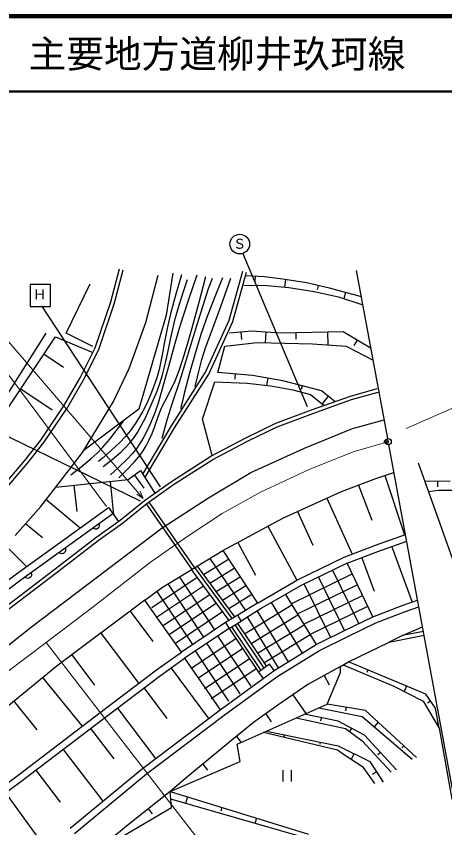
# Model space of a CAD drawing. Units: millimetres, scale not verified. Extents: x 40000 to 680000, y 20000 to 380000.
# Drawn here: x 215092 to 271969, y 272356 to 380000 of the extents above; entities that cross this region are included whole.
import ezdxf
from ezdxf.enums import TextEntityAlignment as Align

# ---------------------------------------------------------------- set-up
doc = ezdxf.new("R2010")
doc.units = ezdxf.units.MM
doc.header["$LTSCALE"] = 1000
doc.header["$PDMODE"] = 32
doc.header["$PDSIZE"] = 500
doc.linetypes.add('CHAIN', pattern=[18.5, 12, -1.5, 3.5, -1.5])
for name, color, linetype, lineweight in [('M-BGD', 7, 'Continuous', 25), ('M-BMK', 2, 'CHAIN', 13), ('M-BMK-OTRS', 5, 'Continuous', 25), ('M-BMK-SRVR', 3, 'Continuous', 25), ('M-STR-HTXT', 7, 'Continuous', 13), ('M-STR-STRC', 7, 'Continuous', 25), ('M-TTL', 2, 'Continuous', 140), ('M-TTL-LINE', 7, 'Continuous', 50)]:
    doc.layers.add(name, color=color, linetype=linetype, lineweight=lineweight)
doc.layers.add('M-OTRS', color=6, linetype='Continuous')
doc.layers.add('M-TTL-TXT', color=7, linetype='Continuous')
doc.styles.add('ＭＳ ゴシック', font='')
doc.styles.get('ＭＳ ゴシック').set_extended_font_data('MS Gothic')

msp = doc.modelspace()

# ---------------------------------------------------------------- linework, layer by layer
at = {"layer": 'M-BGD'}
for p, q in [((227661, 342127), (228813, 346475)), ((228140, 341983), (229296, 346347)), ((232305, 339385), (233912, 345636)), ((235877, 345934), (234984, 340338)), ((243352, 339682), (245176, 346173)), ((243823, 339509), (245657, 346037)), ((248054, 345437), (245531, 345587)), ((221715, 337975), (224907, 344494)), ((246792, 345512), (246750, 344795)), ((250460, 345133), (248054, 345437)), ((253638, 344619), (250460, 345133)), ((250846, 345028), (250705, 344065)), ((256652, 343918), (253638, 344619)), ((245296, 344339), (248381, 344292)), ((248381, 344292), (251255, 344012)), ((251255, 344012), (254643, 343498)), ((254643, 343498), (257867, 342773)), ((255145, 344269), (255028, 343765)), ((260919, 342766), (256652, 343918)), ((257867, 342773), (261113, 341716)), ((258785, 343342), (258570, 342544)), ((225588, 336009), (227661, 342127)), ((226051, 335816), (228140, 341983)), ((234984, 340338), (231352, 327894)), ((230102, 333253), (232305, 339385)), ((240218, 332806), (243352, 339682)), ((240640, 332538), (243823, 339509)), ((246351, 338215), (243412, 337944)), ((244882, 338080), (244970, 337123)), ((250102, 337983), (246351, 338215)), ((248227, 338099), (248139, 336685)), ((258494, 338138), (250102, 337983)), ((252200, 338022), (252216, 337168)), ((256396, 338099), (256427, 336413)), ((262189, 335906), (258494, 338138)), ((209020, 322174), (219083, 337965)), ((211106, 323705), (220320, 337477)), ((220320, 337477), (225271, 335375)), ((225267, 336177), (221715, 337975)), ((260341, 337022), (259918, 336320)), ((223592, 332017), (225588, 336009)), ((241865, 332762), (242793, 336243)), ((242793, 336243), (247086, 336707)), ((247086, 336707), (254434, 336552)), ((254434, 336552), (258881, 336243)), ((258881, 336243), (262469, 334388)), ((218785, 335182), (221362, 333457)), ((224032, 331779), (226051, 335816)), ((228018, 328906), (230102, 333253)), ((235689, 325655), (240218, 332806)), ((246467, 332337), (241865, 332762)), ((221427, 328301), (223592, 332017)), ((221851, 328035), (224032, 331779)), ((236115, 325393), (240640, 332538)), ((244166, 332550), (244102, 331855)), ((250489, 331641), (246467, 332337)), ((248478, 331989), (248315, 331045)), ((255594, 330326), (250489, 331641)), ((215713, 330591), (219868, 327811)), ((239816, 326536), (241440, 331486)), ((241440, 331486), (245733, 331332)), ((245733, 331332), (248865, 330983)), ((248865, 330983), (251804, 330442)), ((253041, 330983), (252916, 330497)), ((259458, 329622), (263012, 330624)), ((251804, 330442), (254163, 329823)), ((254163, 329823), (255973, 328381)), ((254292, 327782), (259458, 329622)), ((257392, 328886), (255594, 330326)), ((256493, 329606), (255692, 328605)), ((259610, 329146), (263148, 330143)), ((223910, 322119), (228018, 328906)), ((254464, 327312), (259610, 329146)), ((218353, 323772), (221427, 328301)), ((218758, 323477), (221851, 328035)), ((231352, 327894), (224111, 322451)), ((249538, 326003), (254292, 327782)), ((249736, 325543), (254464, 327312)), ((241102, 321725), (239816, 326536)), ((259716, 325305), (263934, 326477)), ((231878, 319252), (235689, 325655)), ((232179, 318781), (236115, 325393)), ((245554, 324060), (249538, 326003)), ((245780, 323614), (249736, 325543)), ((253335, 322715), (259716, 325305)), ((240930, 321634), (245554, 324060)), ((216253, 321090), (218353, 323772)), ((216641, 320774), (218758, 323477)), ((241180, 321201), (245780, 323614)), ((220359, 317556), (223910, 322119)), ((246225, 319479), (253335, 322715)), ((213282, 317576), (216253, 321090)), ((235691, 318304), (240930, 321634)), ((235970, 317889), (241180, 321201)), ((213624, 317206), (216641, 320774)), ((229965, 318555), (231573, 319729)), ((231573, 319729), (233487, 316736)), ((230769, 319142), (232031, 317413)), ((240619, 316106), (246225, 319479)), ((258240, 316948), (262803, 318677)), ((262803, 318677), (265228, 319485)), ((264016, 319081), (266637, 311216)), ((218359, 314948), (220359, 317556)), ((220359, 317556), (229965, 318555)), ((222760, 317806), (223123, 314317)), ((227563, 318306), (228024, 313875)), ((232113, 315758), (235691, 318304)), ((232415, 315360), (235970, 317889)), ((260521, 317812), (262278, 313174)), ((269306, 318349), (272677, 318388)), ((270992, 318368), (271001, 317594)), ((250496, 313422), (258240, 316948)), ((271134, 317096), (269815, 316913)), ((275800, 317096), (271134, 317096)), ((219011, 315947), (223563, 312134)), ((228875, 313148), (232113, 315758)), ((232678, 315535), (238741, 306829)), ((234466, 312141), (240619, 316106)), ((256304, 316067), (259674, 308666)), ((214969, 311123), (218359, 314948)), ((215134, 306034), (227318, 314851)), ((227318, 314851), (228660, 312996)), ((229176, 312749), (232415, 315360)), ((232350, 315307), (238400, 306619)), ((215724, 305227), (227904, 314041)), ((242493, 309127), (250496, 313422)), ((252432, 314304), (254455, 309862)), ((216316, 312731), (218561, 310850)), ((225664, 310879), (228875, 313148)), ((225961, 310477), (229176, 312749)), ((248495, 312348), (252329, 305206)), ((217123, 299023), (234466, 312141)), ((262777, 309843), (266751, 311256)), ((220822, 307151), (225664, 310879)), ((221126, 306754), (225961, 310477)), ((244494, 310201), (246830, 305848)), ((263088, 308999), (266917, 310360)), ((213653, 309785), (216478, 307007)), ((234389, 304163), (242493, 309127)), ((242493, 309127), (247129, 302159)), ((258608, 308262), (262777, 309843)), ((259001, 307452), (263088, 308999)), ((264938, 309633), (267636, 302291)), ((239963, 305939), (243266, 307966)), ((240787, 308081), (245536, 301181)), ((252420, 305258), (258608, 308262)), ((260980, 308179), (262605, 303755)), ((216324, 303709), (220822, 307151)), ((243769, 300112), (238787, 306857)), ((244115, 300317), (239130, 307066)), ((240794, 304813), (244039, 306804)), ((259001, 307452), (252841, 304462)), ((262440, 300335), (259001, 307452)), ((209347, 301768), (215134, 306034)), ((216627, 303311), (221126, 306754)), ((243336, 299856), (238359, 306595)), ((251587, 302074), (259666, 306018)), ((257089, 306519), (260556, 299415)), ((209957, 300976), (215724, 305227)), ((233074, 301575), (239095, 305599)), ((235215, 304715), (239952, 297628)), ((236741, 305603), (241417, 298608)), ((241625, 303688), (244811, 305643)), ((247129, 302159), (252420, 305258)), ((253321, 304680), (256788, 297576)), ((255205, 305599), (258672, 298496)), ((209176, 298299), (216324, 303709)), ((232146, 302548), (234389, 304163)), ((233765, 303713), (238486, 296649)), ((233863, 300394), (239940, 304455)), ((242456, 302563), (245584, 304482)), ((252841, 304462), (247727, 301531)), ((252416, 300720), (260360, 304597)), ((209476, 297899), (216627, 303311)), ((232146, 302548), (220522, 293833)), ((237021, 295670), (232146, 302548)), ((234653, 299213), (240785, 303311)), ((243288, 301437), (246356, 303320)), ((250830, 303309), (254904, 296656)), ((253245, 299365), (261053, 303176)), ((266317, 301834), (268361, 302564)), ((235442, 298032), (241630, 302167)), ((247129, 302159), (244497, 300544)), ((247727, 301531), (244966, 299753)), ((245391, 298086), (251673, 301933)), ((248934, 302223), (253041, 295516)), ((254075, 298011), (261747, 301756)), ((262440, 300335), (266317, 301834)), ((266631, 300990), (268527, 301667)), ((230209, 301095), (233228, 297068)), ((236231, 296851), (242474, 301023)), ((244497, 300544), (242882, 299587)), ((244966, 299753), (244497, 300544)), ((246253, 296800), (252481, 300614)), ((247060, 301101), (251179, 294375)), ((258642, 298511), (262440, 300335)), ((262830, 299524), (266631, 300990)), ((242882, 299587), (237021, 295670)), ((242882, 299587), (243351, 298796)), ((243351, 298796), (244966, 299753)), ((244126, 299256), (247974, 293512)), ((244471, 299460), (248297, 293749)), ((245766, 300268), (249867, 293572)), ((247114, 295514), (253288, 299295)), ((259032, 297699), (262830, 299524)), ((206262, 290464), (217123, 299023)), ((226334, 298190), (231353, 291495)), ((243351, 298796), (237410, 294862)), ((243351, 298796), (247248, 292978)), ((243683, 299019), (247571, 293215)), ((254904, 296656), (258642, 298511)), ((266344, 297860), (269017, 299018)), ((269134, 298386), (266344, 297860)), ((238295, 293525), (244236, 297459)), ((246293, 291126), (241866, 297813)), ((247976, 294228), (254096, 297976)), ((255340, 295868), (259032, 297699)), ((264593, 296976), (269224, 297899)), ((266344, 297860), (264593, 296976)), ((239180, 292188), (245122, 296122)), ((244807, 290143), (240380, 296829)), ((249316, 293235), (254904, 296656)), ((259188, 294361), (264593, 296976)), ((222459, 295285), (225477, 291260)), ((233726, 293286), (237021, 295670)), ((243322, 289159), (238895, 295846)), ((249819, 292487), (255340, 295868)), ((234261, 292563), (237548, 294940)), ((237410, 294862), (242164, 288014)), ((240066, 290850), (246007, 294784)), ((248714, 294055), (247248, 292978)), ((249316, 293235), (248714, 294055)), ((258136, 293744), (259188, 294361)), ((258499, 293957), (265192, 291150)), ((269454, 290098), (259188, 294361)), ((220522, 293833), (212836, 287578)), ((226228, 287625), (233726, 293286)), ((235637, 293537), (240631, 286857)), ((240951, 289513), (246893, 293447)), ((247248, 292978), (247851, 292158)), ((247851, 292158), (249316, 293235)), ((258136, 293744), (253804, 291362)), ((256349, 288771), (258136, 292950)), ((258136, 292950), (258136, 293744)), ((261755, 293295), (261606, 292936)), ((218600, 292269), (223853, 285815)), ((226772, 286909), (234261, 292563)), ((242164, 288014), (247851, 292158)), ((248384, 291433), (249819, 292487)), ((255970, 292553), (256644, 291328)), ((232091, 290885), (235094, 286869)), ((242706, 287295), (248384, 291433)), ((253804, 291362), (249834, 288619)), ((265192, 291150), (269110, 289155)), ((266888, 291164), (266587, 290440)), ((251819, 289991), (253531, 287513)), ((270724, 288230), (269454, 290098)), ((214757, 289142), (217849, 285342)), ((244405, 283436), (256349, 288771)), ((249834, 288619), (246562, 286309)), ((261432, 287904), (256349, 288771)), ((269110, 289155), (271214, 285546)), ((270089, 289164), (269666, 288877)), ((215353, 279333), (226228, 287625)), ((228545, 288234), (233561, 281525)), ((231839, 280227), (242164, 288014)), ((248198, 287464), (248949, 286400)), ((257840, 286498), (253305, 287412)), ((255243, 288278), (261005, 287118)), ((258890, 288338), (258812, 287877)), ((268234, 281685), (261432, 287904)), ((271214, 285546), (270724, 288230)), ((215892, 278612), (226772, 286909)), ((232397, 279521), (242706, 287295)), ((252260, 286945), (258805, 285510)), ((255572, 286955), (255487, 286532)), ((261319, 284635), (257840, 286498)), ((261005, 287118), (267650, 281438)), ((263132, 286349), (262594, 285760)), ((224958, 285526), (228043, 281481)), ((246562, 286309), (243217, 283590)), ((258805, 285510), (260983, 283871)), ((259580, 285566), (259336, 285111)), ((271214, 285546), (272923, 276171)), ((244323, 284468), (244966, 283687)), ((257727, 282659), (247908, 285001)), ((248310, 285180), (257822, 283243)), ((250688, 284696), (250619, 284355)), ((265540, 280055), (261319, 284635)), ((243217, 283590), (237609, 278944)), ((244832, 281142), (244405, 283436)), ((255444, 283727), (255383, 283428)), ((257822, 283243), (262020, 281155)), ((260983, 283871), (264866, 279718)), ((266533, 283240), (266273, 282955)), ((221332, 282760), (226585, 275871)), ((258670, 282008), (257727, 282659)), ((259921, 282199), (259545, 281443)), ((263430, 282345), (263101, 282042)), ((235519, 277168), (244832, 281142)), ((261185, 280347), (258670, 282008)), ((262020, 281155), (263811, 278394)), ((217705, 279994), (220924, 275772)), ((222255, 272282), (231839, 280227)), ((239847, 280785), (240494, 279999)), ((250474, 279975), (250474, 278475)), ((251625, 278475), (251625, 279975)), ((262689, 278236), (261185, 280347)), ((197410, 266216), (215353, 279333)), ((222834, 271593), (232397, 279521)), ((237609, 278944), (235519, 277168)), ((262916, 279774), (262373, 279422)), ((197942, 265489), (215892, 278612)), ((213648, 276971), (219064, 269562)), ((235519, 277168), (229720, 272553)), ((235705, 275026), (235519, 277168)), ((235519, 277168), (253871, 271504)), ((253130, 271094), (235608, 276138)), ((237813, 276460), (237542, 275582)), ((228384, 270753), (235705, 275026)), ((232619, 274861), (233152, 274190)), ((242401, 275044), (242254, 274569)), ((246989, 273628), (246772, 272924)), ((229720, 272553), (227656, 270855))]:
    msp.add_line(p, q, dxfattribs=at)
for points in [[(237023, 345707), (236269, 343125), (235573, 340528), (235171, 338784), (234828, 337027), (234466, 335090), (234044, 333160), (233736, 332035), (233371, 330928), (232923, 329773), (232414, 328626), (231903, 327611), (231340, 326627), (230800, 325796), (230207, 324994), (229539, 324205), (228825, 323456), (227711, 322406), (226545, 321389), (226284, 321167), (226023, 320946)], [(239082, 345660), (237916, 342287), (236808, 338897), (236041, 336303), (235328, 333682), (234653, 331184), (233917, 328692), (233474, 327396), (232974, 326120), (232534, 325141), (232040, 324190), (231587, 323437), (231084, 322720), (230463, 321956), (229795, 321228), (228725, 320182), (227614, 319167)], [(226631, 320290), (227815, 321209), (228959, 322173), (229614, 322799), (230222, 323463), (230728, 324110), (231192, 324803), (231737, 325747), (232233, 326727), (233018, 328442), (233744, 330176), (234155, 331297), (234511, 332447), (234911, 334023), (235257, 335628), (235688, 337741), (236180, 339846), (236699, 341671), (237279, 343488), (237547, 344294), (237818, 345098)], [(228706, 318789), (229744, 319790), (230736, 320829), (231312, 321516), (231842, 322242), (232322, 323005), (232752, 323801), (233136, 324641), (233465, 325505), (233883, 326791), (234357, 328049), (235291, 329837), (236173, 331655), (236703, 332994), (237177, 334356), (237843, 336491), (238454, 338653), (239357, 342051), (240240, 345466)], [(234448, 324035), (235133, 326456), (235876, 328859), (236786, 331588), (237642, 334346), (239097, 339115), (240589, 343880), (240859, 344557), (241142, 345239)], [(242452, 345286), (241357, 342572), (240315, 339827), (239606, 337769), (238954, 335692), (238150, 332838), (237402, 329959), (237143, 328944), (236882, 327920)], [(238848, 330869), (239264, 332678), (239738, 334472), (240270, 336146), (240860, 337804), (242241, 341515), (243576, 345239)], [(222325, 319167), (223700, 320226), (225032, 321329), (225830, 322065), (226584, 322843), (227499, 323897), (228371, 324994), (228857, 325632), (229346, 326282)], [(226065, 312702), (226100, 312585), (226109, 312471), (226097, 312326), (226044, 312213), (225969, 312116), (225844, 312025), (225728, 311984), (225604, 311967), (225460, 311999), (225355, 312042), (225257, 312113)], [(221578, 309436), (221614, 309319), (221623, 309205), (221610, 309060), (221557, 308947), (221482, 308849), (221357, 308758), (221242, 308717), (221117, 308701), (220974, 308733), (220868, 308776), (220770, 308847)], [(217092, 306169), (217127, 306053), (217136, 305939), (217124, 305794), (217070, 305681), (216996, 305583), (216870, 305492), (216755, 305451), (216631, 305435), (216487, 305466), (216381, 305510), (216283, 305581)]]:
    msp.add_lwpolyline(points, dxfattribs=at)
at = {"layer": 'M-BMK'}
for p, q in [((259812, 322209), (264087, 323462)), ((253980, 319863), (259812, 322209)), ((247514, 316884), (253980, 319863)), ((242442, 314031), (247514, 316884)), ((237751, 310925), (242442, 314031)), ((232933, 307565), (237751, 310925)), ((225325, 301669), (232933, 307565)), ((219049, 296914), (225325, 301669)), ((213679, 292844), (219049, 296914))]:
    msp.add_line(p, q, dxfattribs=at)
at = {"layer": 'M-BMK-OTRS'}
for p, q in [((264398, 323968), (260273, 346252)), ((273305, 275854), (264544, 323182)), ((268446, 320774), (278669, 291938))]:
    msp.add_line(p, q, dxfattribs=at)
at = {"layer": 'M-BMK-SRVR'}
for radius in [398, 12]:
    msp.add_circle((264471, 323575), radius, dxfattribs=at)
at = {"layer": 'M-OTRS'}
msp.add_point((264220, 323603), dxfattribs=at)
at = {"layer": 'M-STR-HTXT'}
for p, q in [((231959, 316042), (212059, 339158)), ((227056, 314962), (209892, 338040)), ((278139, 330257), (266833, 325323)), ((219049, 296914), (254721, 250860))]:
    msp.add_line(p, q, dxfattribs=at)
msp.add_lwpolyline([(231524, 316987), (231959, 316042), (231090, 316614)], dxfattribs=at)
at = {"layer": 'M-STR-STRC'}
for p, q in [((253767, 328193), (245164, 348585)), ((219638, 344437), (216948, 344437)), ((216948, 344437), (216948, 341500)), ((219638, 341500), (219638, 344437)), ((216948, 341500), (219638, 341500)), ((234225, 317573), (218506, 341575)), ((231570, 315661), (198858, 331592))]:
    msp.add_line(p, q, dxfattribs=at)
msp.add_circle((244765, 349773), 1304, dxfattribs=at)
at = {"layer": 'M-TTL'}
msp.add_line((680000, 380000), (40000, 380000), dxfattribs=at)
at = {"layer": 'M-TTL-LINE'}
msp.add_line((40000, 370000), (680000, 370000), dxfattribs=at)

# ---------------------------------------------------------------- texts
at = {"layer": 'M-STR-STRC', "style": 'ＭＳ ゴシック'}
for s, p in [('Ｓ', (243838, 348762)), ('Ｈ', (217305, 342049))]:
    msp.add_text(s, height=1320, dxfattribs=at).set_placement(p, align=Align.BOTTOM_LEFT)
at = {"layer": 'M-TTL-TXT', "style": 'ＭＳ ゴシック'}
msp.add_text('主要地方道柳井玖珂線', height=3666, dxfattribs=at).set_placement((216734, 375000), align=Align.MIDDLE_LEFT)

doc.saveas('drawing.dxf')
